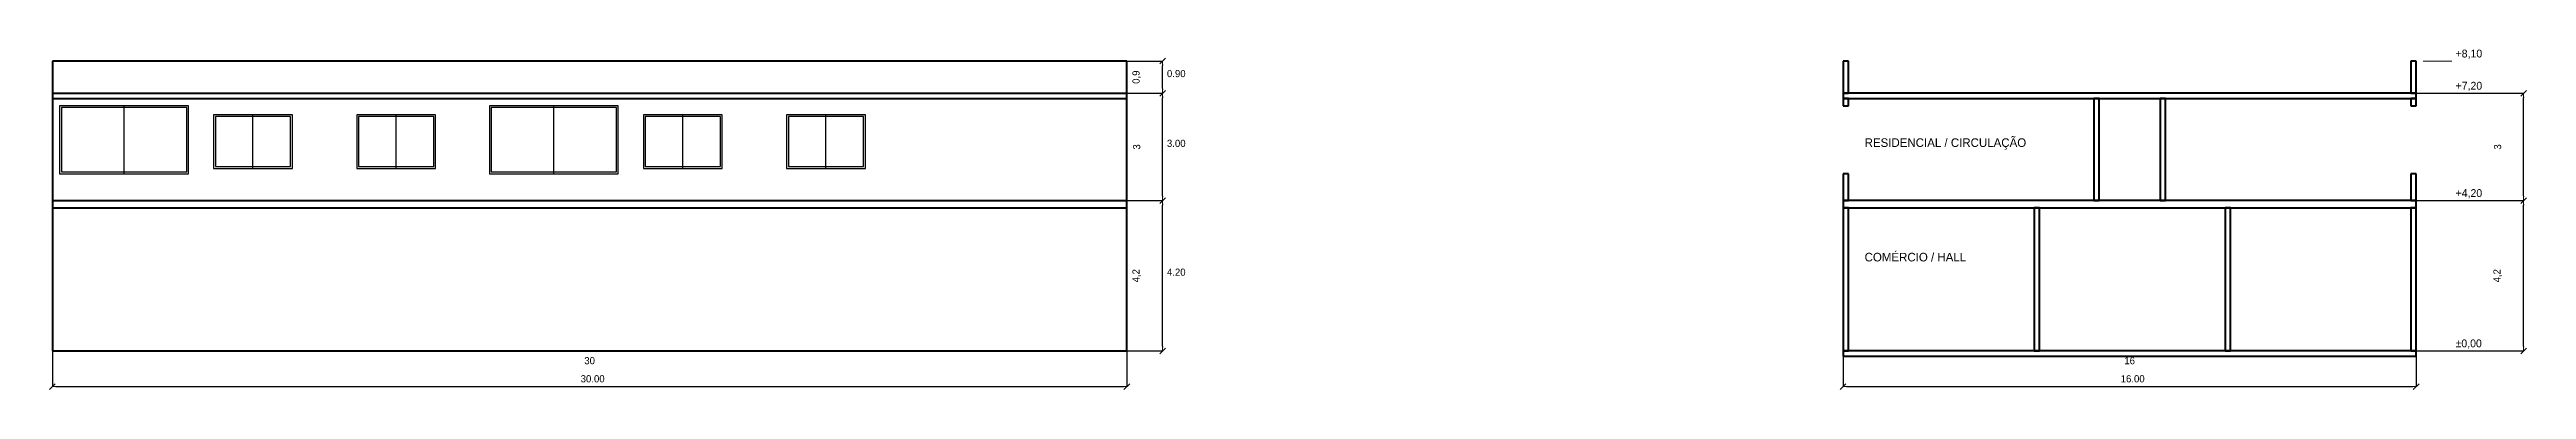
# Model space of a CAD drawing. Header units: metres. Extents: x -2 to 623, y -2 to 50.
# Drawn here: x 409.9 to 479.1, y -1.1 to 8.4 of the extents above; entities that cross this region are included whole.
import ezdxf

# ---------------------------------------------------------------- set-up
doc = ezdxf.new("R2010")
doc.units = ezdxf.units.M
for name, color, linetype, lineweight in [('CORTE', 7, 'Continuous', 60), ('COTAS', 2, 'Continuous', 13), ('ESQUADRIAS', 4, 'Continuous', 25), ('PAREDES', 7, 'Continuous', 50), ('TEXTOS', 7, 'Continuous', 15)]:
    doc.layers.add(name, color=color, linetype=linetype, lineweight=lineweight)
doc.dimstyles.get("Standard").update_dxf_attribs({"dimtxt": 2.5, "dimasz": 2.5, "dimexe": 1.25, "dimexo": 0.625, "dimtad": 1, "dimcen": 2.5, "dimazin": 3, "dimtfac": 1, "dimtmove": 0, "dimatfit": 3})

# ---------------------------------------------------------------- blocks, each defined once
blk = doc.blocks.new('_CLOSEDFILLED')
at = {"color": 0, "linetype": 'BYBLOCK'}
blk.add_solid([(-1, 0.16), (0, 0), (-1, -0.16)], dxfattribs=at)
blk = doc.blocks.new('*D57')
for p, q in [((410, 0), (410, -1)), ((440, 0), (440, -1)), ((410.13, -1), (439.87, -1))]:
    blk.add_line(p, q)
at = {"layer": 'Defpoints'}
for p in [(410, 0), (440, 0), (410, -1)]:
    blk.add_point(p, dxfattribs=at)
at = {"layer": 'COTAS', "xscale": 0.13, "yscale": 0.13, "rotation": 180}
blk.add_blockref('_CLOSEDFILLED', (410, -1), dxfattribs=at)
at = {"layer": 'COTAS', "xscale": 0.13, "yscale": 0.13}
blk.add_blockref('_CLOSEDFILLED', (440, -1), dxfattribs=at)
at = {"layer": 'COTAS', "insert": (425, -0.275), "char_height": 0.2, "attachment_point": 5}
blk.add_mtext('30', dxfattribs=at)
blk = doc.blocks.new('*D58')
for p, q in [((440, 4.2), (441, 4.2)), ((441, 0.13), (441, 4.07)), ((440, 0), (441, 0))]:
    blk.add_line(p, q)
at = {"layer": 'Defpoints'}
for p in [(440, 4.2), (440, 0), (441, 0)]:
    blk.add_point(p, dxfattribs=at)
at = {"layer": 'COTAS', "xscale": 0.13, "yscale": 0.13}
for p, rotation in [((441, 4.2), 90), ((441, 0), 270)]:
    blk.add_blockref('_CLOSEDFILLED', p, dxfattribs=dict(at, rotation=rotation))
at = {"layer": 'COTAS', "insert": (440.275, 2.1), "char_height": 0.2, "attachment_point": 5, "rotation": 90}
blk.add_mtext('4,2', dxfattribs=at)
blk = doc.blocks.new('*D59')
for p, q in [((440, 7.2), (441, 7.2)), ((441, 4.33), (441, 7.07)), ((440, 4.2), (441, 4.2))]:
    blk.add_line(p, q)
at = {"layer": 'Defpoints'}
for p in [(440, 7.2), (440, 4.2), (441, 4.2)]:
    blk.add_point(p, dxfattribs=at)
at = {"layer": 'COTAS', "xscale": 0.13, "yscale": 0.13}
for p, rotation in [((441, 7.2), 90), ((441, 4.2), 270)]:
    blk.add_blockref('_CLOSEDFILLED', p, dxfattribs=dict(at, rotation=rotation))
at = {"layer": 'COTAS', "insert": (440.275, 5.7), "char_height": 0.2, "attachment_point": 5, "rotation": 90}
blk.add_mtext('3', dxfattribs=at)
blk = doc.blocks.new('*D60')
for p, q in [((440, 8.1), (441, 8.1)), ((441, 7.33), (441, 7.97)), ((440, 7.2), (441, 7.2))]:
    blk.add_line(p, q)
at = {"layer": 'Defpoints'}
for p in [(440, 8.1), (440, 7.2), (441, 7.2)]:
    blk.add_point(p, dxfattribs=at)
at = {"layer": 'COTAS', "xscale": 0.13, "yscale": 0.13}
for p, rotation in [((441, 8.1), 90), ((441, 7.2), 270)]:
    blk.add_blockref('_CLOSEDFILLED', p, dxfattribs=dict(at, rotation=rotation))
at = {"layer": 'COTAS', "insert": (440.275, 7.65), "char_height": 0.2, "attachment_point": 5, "rotation": 90}
blk.add_mtext('0,9', dxfattribs=at)
blk = doc.blocks.new('*D61')
for p, q in [((460, 0), (460, -1)), ((476, 0), (476, -1)), ((460.13, -1), (475.87, -1))]:
    blk.add_line(p, q)
at = {"layer": 'Defpoints'}
for p in [(460, 0), (476, 0), (460, -1)]:
    blk.add_point(p, dxfattribs=at)
at = {"layer": 'COTAS', "xscale": 0.13, "yscale": 0.13, "rotation": 180}
blk.add_blockref('_CLOSEDFILLED', (460, -1), dxfattribs=at)
at = {"layer": 'COTAS', "xscale": 0.13, "yscale": 0.13}
blk.add_blockref('_CLOSEDFILLED', (476, -1), dxfattribs=at)
at = {"layer": 'COTAS', "insert": (468, -0.275), "char_height": 0.2, "attachment_point": 5}
blk.add_mtext('16', dxfattribs=at)
blk = doc.blocks.new('*D62')
for p, q in [((476, 4.2), (479, 4.2)), ((479, 0.13), (479, 4.07)), ((476, 0), (479, 0))]:
    blk.add_line(p, q)
at = {"layer": 'Defpoints'}
for p in [(476, 4.2), (476, 0), (479, 0)]:
    blk.add_point(p, dxfattribs=at)
at = {"layer": 'COTAS', "xscale": 0.13, "yscale": 0.13}
for p, rotation in [((479, 4.2), 90), ((479, 0), 270)]:
    blk.add_blockref('_CLOSEDFILLED', p, dxfattribs=dict(at, rotation=rotation))
at = {"layer": 'COTAS', "insert": (478.275, 2.1), "char_height": 0.2, "attachment_point": 5, "rotation": 90}
blk.add_mtext('4,2', dxfattribs=at)
blk = doc.blocks.new('*D63')
for p, q in [((476, 7.2), (479, 7.2)), ((479, 4.33), (479, 7.07)), ((476, 4.2), (479, 4.2))]:
    blk.add_line(p, q)
at = {"layer": 'Defpoints'}
for p in [(476, 7.2), (476, 4.2), (479, 4.2)]:
    blk.add_point(p, dxfattribs=at)
at = {"layer": 'COTAS', "xscale": 0.13, "yscale": 0.13}
for p, rotation in [((479, 7.2), 90), ((479, 4.2), 270)]:
    blk.add_blockref('_CLOSEDFILLED', p, dxfattribs=dict(at, rotation=rotation))
at = {"layer": 'COTAS', "insert": (478.275, 5.7), "char_height": 0.2, "attachment_point": 5, "rotation": 90}
blk.add_mtext('3', dxfattribs=at)

msp = doc.modelspace()

# ---------------------------------------------------------------- linework, layer by layer
at = {"layer": 'CORTE'}
for p, q in [((460.15, 8.1), (460, 8.1)), ((460, 8.1), (460, 7.2)), ((460.15, 7.2), (460.15, 8.1)), ((476, 8.1), (475.85, 8.1)), ((475.85, 8.1), (475.85, 7.2)), ((476, 7.2), (476, 8.1)), ((476, 7.2), (460, 7.2)), ((460, 7.2), (460, 7.05)), ((460, 7.2), (460.15, 7.2)), ((460, 7.05), (476, 7.05)), ((460.15, 7.05), (460, 7.05)), ((460, 7.05), (460, 6.85)), ((460.15, 6.85), (460.15, 7.05)), ((467.15, 7.05), (467, 7.05)), ((467, 7.05), (467, 4.2)), ((467.15, 4.2), (467.15, 7.05)), ((469, 7.05), (468.85, 7.05)), ((468.85, 7.05), (468.85, 4.2)), ((469, 4.2), (469, 7.05)), ((475.85, 7.2), (476, 7.2)), ((476, 7.05), (475.85, 7.05)), ((475.85, 7.05), (475.85, 6.85)), ((476, 7.05), (476, 7.2)), ((476, 6.85), (476, 7.05)), ((460, 6.85), (460.15, 6.85)), ((475.85, 6.85), (476, 6.85)), ((460.15, 4.95), (460, 4.95)), ((460, 4.95), (460, 4.2)), ((460.15, 4.2), (460.15, 4.95)), ((476, 4.95), (475.85, 4.95)), ((475.85, 4.95), (475.85, 4.2)), ((476, 4.2), (476, 4.95)), ((476, 4.2), (460, 4.2)), ((460, 4.2), (460, 4)), ((460, 4.2), (460.15, 4.2)), ((467, 4.2), (467.15, 4.2)), ((468.85, 4.2), (469, 4.2)), ((475.85, 4.2), (476, 4.2)), ((476, 4), (476, 4.2)), ((460, 4), (476, 4)), ((460.15, 4), (460, 4)), ((460, 4), (460, 0)), ((460.15, 0), (460.15, 4)), ((465.483, 4), (465.333, 4)), ((465.333, 4), (465.333, 0)), ((465.483, 0), (465.483, 4)), ((470.817, 4), (470.667, 4)), ((470.667, 4), (470.667, 0)), ((470.817, 0), (470.817, 4)), ((476, 4), (475.85, 4)), ((475.85, 4), (475.85, 0)), ((476, 0), (476, 4)), ((476, 0), (460, 0)), ((460, 0), (460, -0.15)), ((460, 0), (460.15, 0)), ((465.333, 0), (465.483, 0)), ((470.667, 0), (470.817, 0)), ((475.85, 0), (476, 0)), ((476, -0.15), (476, 0)), ((460, -0.15), (476, -0.15))]:
    msp.add_line(p, q, dxfattribs=at)
at = {"layer": 'COTAS'}
for p, q in [((440, 8.1), (440.85, 8.1)), ((440.92, 8.02), (441.08, 8.18)), ((441, 7.2), (441, 8.1)), ((476.2, 8.1), (477, 8.1)), ((440, 7.2), (440.85, 7.2)), ((440, 7.2), (440.85, 7.2)), ((440.92, 7.12), (441.08, 7.28)), ((440.92, 7.12), (441.08, 7.28)), ((441, 4.2), (441, 7.2)), ((476, 7.2), (478.85, 7.2)), ((476.2, 7.2), (477, 7.2)), ((478.92, 7.12), (479.08, 7.28)), ((479, 4.2), (479, 7.2)), ((440, 4.2), (440.85, 4.2)), ((440, 4.2), (440.85, 4.2)), ((440.92, 4.12), (441.08, 4.28)), ((440.92, 4.12), (441.08, 4.28)), ((441, 0), (441, 4.2)), ((476, 4.2), (478.85, 4.2)), ((476, 4.2), (478.85, 4.2)), ((476.2, 4.2), (477, 4.2)), ((478.92, 4.12), (479.08, 4.28)), ((478.92, 4.12), (479.08, 4.28)), ((479, 0), (479, 4.2)), ((410, 0), (410, -0.85)), ((440, 0), (440, -0.85)), ((440, 0), (440.85, 0)), ((440.92, -0.08), (441.08, 0.08)), ((460, 0), (460, -0.85)), ((476, 0), (476, -0.85)), ((476, 0), (478.85, 0)), ((476.2, 0), (477, 0)), ((478.92, -0.08), (479.08, 0.08)), ((409.92, -1.08), (410.08, -0.92)), ((410, -1), (440, -1)), ((439.92, -1.08), (440.08, -0.92)), ((459.92, -1.08), (460.08, -0.92)), ((460, -1), (476, -1)), ((475.92, -1.08), (476.08, -0.92))]:
    msp.add_line(p, q, dxfattribs=at)
at = {"layer": 'ESQUADRIAS'}
for p, q in [((413.8, 6.85), (410.2, 6.85)), ((410.2, 6.85), (410.2, 4.95)), ((413.75, 6.8), (410.25, 6.8)), ((410.25, 6.8), (410.25, 5)), ((412, 4.95), (412, 6.85)), ((413.75, 5), (413.75, 6.8)), ((413.8, 4.95), (413.8, 6.85)), ((416.7, 6.6), (414.5, 6.6)), ((414.5, 6.6), (414.5, 5.1)), ((416.65, 6.55), (414.55, 6.55)), ((414.55, 6.55), (414.55, 5.15)), ((415.6, 5.1), (415.6, 6.6)), ((416.65, 5.15), (416.65, 6.55)), ((416.7, 5.1), (416.7, 6.6)), ((420.7, 6.6), (418.5, 6.6)), ((418.5, 6.6), (418.5, 5.1)), ((420.65, 6.55), (418.55, 6.55)), ((418.55, 6.55), (418.55, 5.15)), ((419.6, 5.1), (419.6, 6.6)), ((420.65, 5.15), (420.65, 6.55)), ((420.7, 5.1), (420.7, 6.6)), ((425.8, 6.85), (422.2, 6.85)), ((422.2, 6.85), (422.2, 4.95)), ((425.75, 6.8), (422.25, 6.8)), ((422.25, 6.8), (422.25, 5)), ((424, 4.95), (424, 6.85)), ((425.75, 5), (425.75, 6.8)), ((425.8, 4.95), (425.8, 6.85)), ((428.7, 6.6), (426.5, 6.6)), ((426.5, 6.6), (426.5, 5.1)), ((428.65, 6.55), (426.55, 6.55)), ((426.55, 6.55), (426.55, 5.15)), ((427.6, 5.1), (427.6, 6.6)), ((428.65, 5.15), (428.65, 6.55)), ((428.7, 5.1), (428.7, 6.6)), ((432.7, 6.6), (430.5, 6.6)), ((430.5, 6.6), (430.5, 5.1)), ((432.65, 6.55), (430.55, 6.55)), ((430.55, 6.55), (430.55, 5.15)), ((431.6, 5.1), (431.6, 6.6)), ((432.65, 5.15), (432.65, 6.55)), ((432.7, 5.1), (432.7, 6.6)), ((410.2, 4.95), (413.8, 4.95)), ((410.25, 5), (413.75, 5)), ((414.5, 5.1), (416.7, 5.1)), ((414.55, 5.15), (416.65, 5.15)), ((418.5, 5.1), (420.7, 5.1)), ((418.55, 5.15), (420.65, 5.15)), ((422.2, 4.95), (425.8, 4.95)), ((422.25, 5), (425.75, 5)), ((426.5, 5.1), (428.7, 5.1)), ((426.55, 5.15), (428.65, 5.15)), ((430.5, 5.1), (432.7, 5.1)), ((430.55, 5.15), (432.65, 5.15))]:
    msp.add_line(p, q, dxfattribs=at)
at = {"layer": 'PAREDES'}
for p, q in [((440, 8.1), (410, 8.1)), ((410, 8.1), (410, 0)), ((440, 0), (440, 8.1)), ((410, 7.2), (440, 7.2)), ((410, 7.05), (440, 7.05)), ((410, 4.2), (440, 4.2)), ((410, 4), (440, 4)), ((410, 0), (440, 0))]:
    msp.add_line(p, q, dxfattribs=at)

# ---------------------------------------------------------------- texts
at = {"layer": 'COTAS'}
for s, p in [('0.90', (441.12, 7.65)), ('3.00', (441.12, 5.7)), ('4.20', (441.12, 2.1)), ('30.00', (424.75, -0.88)), ('16.00', (467.75, -0.88))]:
    msp.add_text(s, height=0.2, dxfattribs=at).set_placement(p)
at = {"layer": 'TEXTOS'}
for s, height, p in [('+8,10', 0.22, (477.1, 8.2)), ('+7,20', 0.22, (477.1, 7.3)), ('RESIDENCIAL / CIRCULAÇÃO', 0.24, (460.6, 5.7)), ('+4,20', 0.22, (477.1, 4.3)), ('COMÉRCIO / HALL', 0.24, (460.6, 2.5)), ('±0,00', 0.22, (477.1, 0.1))]:
    msp.add_text(s, height=height, dxfattribs=at).set_placement(p)

# ---------------------------------------------------------------- dimensions: what is measured, and where the dimension line sits
at = {"layer": 'COTAS'}
for base, p1, p2, picture, middle in [((441, 7.2), (440, 7.2), (440, 8.1), '*D60', (440.275, 7.65)), ((441, 4.2), (440, 4.2), (440, 7.2), '*D59', (440.275, 5.7)), ((479, 4.2), (476, 4.2), (476, 7.2), '*D63', (478.275, 5.7)), ((441, 0), (440, 0), (440, 4.2), '*D58', (440.275, 2.1)), ((479, 0), (476, 0), (476, 4.2), '*D62', (478.275, 2.1))]:
    dim = msp.add_linear_dim(base=base, p1=p1, p2=p2, angle=90, dimstyle='Standard', override={"dimtxt": 0.2, "dimasz": 0.13, "dimtad": 1, "dimdec": 2}, dxfattribs=at)
    dim.commit()
    dim.dimension.update_dxf_attribs({"geometry": picture, "text_midpoint": middle})
for base, p1, p2, picture, middle in [((410, -1), (410, 0), (440, 0), '*D57', (425, -0.275)), ((460, -1), (460, 0), (476, 0), '*D61', (468, -0.275))]:
    dim = msp.add_linear_dim(base=base, p1=p1, p2=p2, dimstyle='Standard', override={"dimtxt": 0.2, "dimasz": 0.13, "dimtad": 1, "dimdec": 2}, dxfattribs=at)
    dim.commit()
    dim.dimension.update_dxf_attribs({"geometry": picture, "text_midpoint": middle})

doc.saveas('drawing.dxf')
